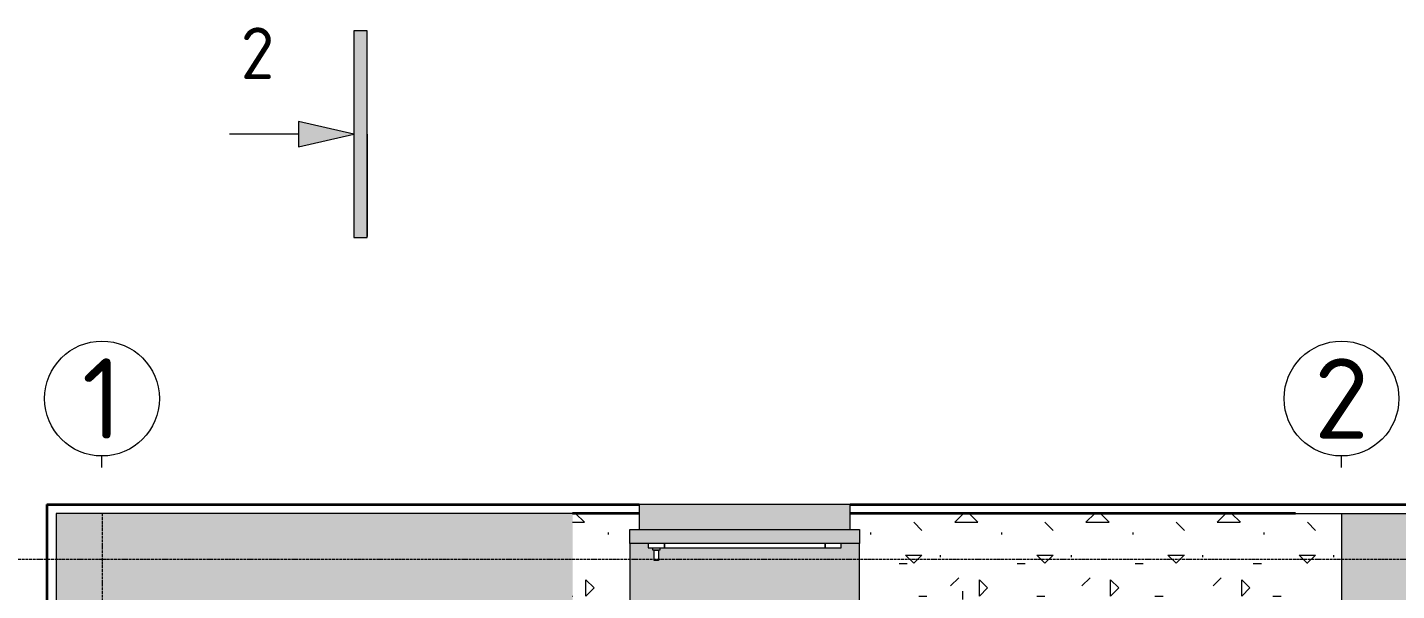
# Model space of a CAD drawing. Header units: millimetres. Extents: x -5016 to 63381, y -6019 to 88916.
# Drawn here: x -325 to 5640, y 86464 to 88916 of the extents above; entities that cross this region are included whole.
import ezdxf
from ezdxf.enums import TextEntityAlignment as Align

# ---------------------------------------------------------------- set-up
doc = ezdxf.new("R2010")
doc.units = ezdxf.units.MM
doc.linetypes.add('ОВ_ШП', pattern=[460, 300, -80, 0, -80])
doc.linetypes.add('Осевая 12-2-2', pattern=[16, 12, -2, 0, -2])
for name, color, linetype, lineweight in [('A-GENM', 9, 'Continuous', 13), ('A-GLAZ', 8, 'Continuous', 13), ('A-WALL', 8, 'Continuous', 13), ('A-WALL-PATT', 8, 'Continuous', 13), ('G-ANNO-SYMB', 8, 'Continuous', 13), ('S-GRID', 8, 'Continuous', 13), ('АР_подложка', 8, 'Continuous', 13), ('ОВ_размеры', 7, 'Continuous', 13)]:
    doc.layers.add(name, color=color, linetype=linetype, lineweight=lineweight)
doc.styles.add('GOST', font='isocpeur.ttf', dxfattribs={"width": 0.9})
doc.styles.add('GOST Common', font='GOST_Common.ttf', dxfattribs={"height": 300})
pattern_1 = [(0, (0, 0), (571.5, 571.5), [71.437, -500.062]), (90, (0, 0), (-571.5, 571.5), [71.437, -500.062]), (135, (71.44, 0), (-571.501, 0), [101.028, -707.195]), (0, (71.44, 321.47), (571.5, 571.5), [71.437, -500.062]), (45, (107.16, 285.75), (0, 571.501), [50.514, -757.709]), (135, (107.16, 285.75), (-571.501, 0), [50.514, -757.709]), (0, (285.75, 464.34), (571.5, 571.5), [101.028, -470.472]), (45, (285.75, 464.34), (0, 571.501), [71.437, -736.786]), (135, (386.78, 464.34), (-571.501, 0), [71.437, -736.786]), (90, (392.9, 142.9), (-571.5, 571.5), [71.437, -500.062]), (45, (392.9, 142.88), (0, 571.501), [50.514, -757.709]), (135, (428.62, 178.6), (-571.501, 0), [50.514, -757.709]), (0, (71.44, 142.9), (571.5, 571.5), [35.719, -478.631]), (0, (500.06, 285.75), (571.5, 571.5), [35.719, -478.631]), (90, (321.47, 357.2), (-571.5, 571.5), [35.719, -478.631]), (135, (392.9, 35.7), (-571.501, 0), [50.514, -757.709]), (135, (142.88, 428.62), (-571.501, 0), [50.514, -757.709]), (45, (267.9, 187.52), (0, 571.501), [50.514, -757.709]), (90, (196.45, 71.44), (-571.5, 571.5), [8.93, -562.57]), (90, (223.24, 312.54), (-571.5, 571.5), [8.93, -562.57]), (90, (491.13, 410.77), (-571.5, 571.5), [8.93, -562.57]), (90, (500.06, 107.16), (-571.5, 571.5), [8.93, -562.57])]

# ---------------------------------------------------------------- blocks, each defined once
blk = doc.blocks.new('INT 20 Окно Прямоугольник 1ст - INT 20 Окно Прямоугольник 1ст 800-500h-2859707-Планировочное решение')
at = {"layer": 'A-GLAZ'}
blk.add_hatch(color=256, dxfattribs=at).paths.add_polyline_path([(500, 70), (500, 130), (-500, 130), (-500, 70), (137.5, 70)])
for p, q in [((-500, 130), (500, 130)), ((-500, 70), (-500, 130)), ((500, 130), (500, 70)), ((500, 70), (-500, 70))]:
    blk.add_line(p, q, dxfattribs=at)
blk = doc.blocks.new('INT 20 Подоконник - Подоконник внутри-2828784-Планировочное решение')
at = {"layer": 'A-GLAZ'}
blk.add_hatch(color=256, dxfattribs=at).paths.add_polyline_path([(450, -290), (450, 0), (370, 0), (370, -20), (-420, -20), (-420, -30), (-425, -30), (-425, -75), (-445, -75), (-445, -30), (-450, -30), (-450, -20), (-470, -20), (-470, 0), (-550, 0), (-550, -290), (87.5, -290)])
for p, q in [((-550, 0), (-550, -280)), ((450, -280), (450, 0)), ((-550, -280), (-550, -290)), ((-550, -290), (450, -290)), ((450, -290), (450, -280))]:
    blk.add_line(p, q, dxfattribs=at)
blk = doc.blocks.new('INT 20 Створка - 05_ Правое поворотно-откидное-2844918-Планировочное решение')
at = {"layer": 'A-GENM'}
for p, q in [((-400, -60), (-400, -50)), ((-370, -50), (-370, -60)), ((-370, -60), (-400, -60)), ((-395, -105), (-395, -60)), ((-395, -60), (-375, -60)), ((-375, -105), (-395, -105)), ((-375, -60), (-375, -105))]:
    blk.add_line(p, q, dxfattribs=at)
at = {"layer": 'A-GLAZ'}
for p, q in [((-420, -30), (-420, -50)), ((-420, -50), (-350, -50)), ((-350, -50), (-350, -30)), ((-350, -30), (-350, -50)), ((-350, -50), (350, -50)), ((350, -30), (350, -50)), ((350, -50), (350, -30)), ((350, -50), (420, -50)), ((420, -50), (420, -30))]:
    blk.add_line(p, q, dxfattribs=at)
blk = doc.blocks.new('INT 20 Подоконник - Подоконник снаружи-2855549-Планировочное решение')
at = {"layer": 'A-GLAZ'}
blk.add_hatch(color=256, dxfattribs=at).paths.add_polyline_path([(-510, 0), (410, 0), (410, 110), (-510, 110), (-510, 100)])
for p, q in [((410, 110), (-510, 110)), ((-510, 110), (-510, 100)), ((-510, 100), (-510, 0)), ((410, 100), (410, 110)), ((410, 0), (410, 100))]:
    blk.add_line(p, q, dxfattribs=at)
blk = doc.blocks.new('Разрез - Снизу-1538601-Планировочное решение')
at = {"layer": 'G-ANNO-SYMB', "linetype": 'Continuous'}
for points in [[(-6, 0), (6, 0), (6, -0.784), (-6, -0.784)], [(-0.743, -4), (0, -0.784), (0.743, -4)]]:
    blk.add_hatch(color=256, dxfattribs=at).paths.add_polyline_path(points)
for p, q in [((-6, 0), (-6, -0.784)), ((6, 0), (-6, 0)), ((-6, -0.784), (6, -0.784)), ((0, -0.784), (-0.743, -4)), ((0.743, -4), (0, -0.784)), ((6, -0.784), (6, 0)), ((-0.743, -4), (0.743, -4)), ((0, -4), (0, -8))]:
    blk.add_line(p, q, dxfattribs=at)
blk = doc.blocks.new('АР_bath')
at = {"layer": 'A-WALL-PATT', "lineweight": 9}
h = blk.add_hatch(dxfattribs=at)
h.set_pattern_fill('FP_1', color=256, style=0, pattern_type=2)
h.set_pattern_definition(pattern_1)
h.paths.add_polyline_path([(14393, 11072.6), (17868.2, 11072.6), (17868.2, 11472.6), (12868.2, 11472.6), (12868.2, 11072.6), (14315, 11072.6)])
h.paths.add_polyline_path([(12668.2, 11072.6), (12668.2, 11472.6), (7568.2, 11472.6), (7568.2, 11072.6), (12598, 11072.6)])
h.paths.add_polyline_path([(4218.2, 11072.6), (4218.2, 11472.6), (1968.2, 11472.6), (1968.2, 11072.6), (4068.2, 11072.6)])
h = blk.add_hatch(dxfattribs=at)
h.set_pattern_fill('FP_3', color=256, style=0, pattern_type=2)
h.set_pattern_definition([(0, (0, 0), (571.5, 571.5), [71.437, -500.062]), (90, (0, 0), (-571.5, 571.5), [71.437, -500.062]), (135, (71.44, 0), (-571.501, 0), [101.028, -707.195]), (0, (71.44, 321.47), (571.5, 571.5), [71.437, -500.062]), (45, (107.16, 285.75), (0, 571.501), [50.514, -757.71]), (135, (107.16, 285.75), (-571.501, 0), [50.514, -757.71]), (0, (285.75, 464.34), (571.5, 571.5), [101.028, -470.472]), (45, (285.75, 464.34), (0, 571.501), [71.438, -736.786]), (135, (386.78, 464.34), (-571.501, 0), [71.437, -736.786]), (90, (392.9, 142.9), (-571.5, 571.5), [71.437, -500.062]), (45, (392.9, 142.88), (0, 571.501), [50.514, -757.71]), (135, (428.62, 178.6), (-571.501, 0), [50.514, -757.71]), (0, (71.44, 142.9), (571.5, 571.5), [35.72, -478.63]), (0, (500.06, 285.75), (571.5, 571.5), [35.72, -478.63]), (90, (321.47, 357.2), (-571.5, 571.5), [35.72, -478.63]), (135, (392.9, 35.7), (-571.501, 0), [50.514, -757.71]), (135, (142.88, 428.62), (-571.501, 0), [50.514, -757.71]), (45, (267.9, 187.52), (0, 571.501), [50.514, -757.71]), (90, (196.45, 71.44), (-571.5, 571.5), [8.93, -562.57]), (90, (223.24, 312.54), (-571.5, 571.5), [8.93, -562.57]), (90, (491.13, 410.77), (-571.5, 571.5), [8.93, -562.57]), (90, (500.06, 107.16), (-571.5, 571.5), [8.93, -562.57])])
h.paths.add_polyline_path([(7368.2, 11072.6), (7368.2, 11472.6), (5428.2, 11472.6), (5428.2, 11402.6), (5468.2, 11402.6), (5468.2, 11072.6), (6354.5, 11072.6)])
h.paths.add_polyline_path([(4218.2, 11072.6), (4468.2, 11072.6), (4468.2, 11402.6), (4508.2, 11402.6), (4508.2, 11472.6), (4218.2, 11472.6), (4218.2, 11342.6)])
h = blk.add_hatch(dxfattribs=at)
h.set_pattern_fill('FP_1', color=256, style=0, pattern_type=2)
h.set_pattern_definition(pattern_1)
h.paths.add_polyline_path([(7568.2, 6472.6), (7568.2, 7122.6), (7368.2, 7122.6), (7368.2, 6472.6)])
h.paths.add_polyline_path([(7368.2, 8022.6), (7568.2, 8022.6), (7568.2, 11472.6), (7368.2, 11472.6), (7368.2, 8126.9)])
at = {"layer": 'A-WALL', "lineweight": 35}
for p, q in [((1928.2, 11512.6), (1928.2, 8032.6)), ((1928.2, 11512.6), (4508.2, 11512.6)), ((4508.2, 11472.6), (4218.2, 11472.6)), ((5428.2, 11512.6), (18308.2, 11512.6)), ((7368.2, 11472.6), (5428.2, 11472.6))]:
    blk.add_line(p, q, dxfattribs=at)
at = {"layer": 'A-WALL'}
for p, q in [((4218.2, 11472.6), (1968.2, 11472.6)), ((1968.2, 11472.6), (1968.2, 8072.6)), ((7368.2, 11472.6), (18268.2, 11472.6)), ((7568.2, 11472.6), (7568.2, 11072.6))]:
    blk.add_line(p, q, dxfattribs=at)
at = {"layer": 'G-ANNO-SYMB', "linetype": 'Continuous'}
blk.add_line((3324, 13123.8), (3324, 12678), dxfattribs=at)
at = {"layer": 'S-GRID', "linetype": 'Осевая 12-2-2'}
for p, q in [((2168.2, 11472.6), (2168.2, 1288.7)), ((7568.2, 11472.6), (7568.2, 1288.7)), ((18268.2, 11272.6), (-101.7, 11272.6))]:
    blk.add_line(p, q, dxfattribs=at)
at = {"layer": 'A-GENM'}
blk.add_blockref('INT 20 Створка - 05_ Правое поворотно-откидное-2844918-Планировочное решение', (4968.2, 11372.6), dxfattribs=at)
at = {"layer": 'A-GLAZ'}
for name, p in [('INT 20 Подоконник - Подоконник снаружи-2855549-Планировочное решение', (5018.2, 11402.6)), ('INT 20 Окно Прямоугольник 1ст - INT 20 Окно Прямоугольник 1ст 800-500h-2859707-Планировочное решение', (4968.2, 11272.6)), ('INT 20 Подоконник - Подоконник внутри-2828784-Планировочное решение', (5018.2, 11342.6))]:
    blk.add_blockref(name, p, dxfattribs=at)
at = {"layer": 'G-ANNO-SYMB', "linetype": 'Continuous', "xscale": 74.99999999999996, "yscale": 74.99999999999996, "zscale": 74.99999999999996, "rotation": 269.9999999999995}
blk.add_blockref('Разрез - Снизу-1538601-Планировочное решение', (3324, 13123.8), dxfattribs=at)
at = {"layer": 'G-ANNO-SYMB', "linetype": 'Continuous', "insert": (2772.4, 13588.6), "char_height": 225, "width": 192.405, "attachment_point": 1, "style": 'GOST Common', "bg_fill": 3, "box_fill_scale": 0, "bg_fill_color": 256, "bg_fill_true_color": 256, "bg_fill_transparency": 256}
blk.add_mtext('\\fGOST Common|b0|i0|c204|p34|;2', dxfattribs=at)

msp = doc.modelspace()

# ---------------------------------------------------------------- block references
at = {"layer": 'АР_подложка'}
msp.add_blockref('АР_bath', (-2168, 75327), dxfattribs=at)

# ---------------------------------------------------------------- next in the draw order: linework, layer by layer
at = {"layer": 'ОВ_размеры', "linetype": 'ОВ_ШП'}
for points in [[(0, 87000), (0, 87050)], [(5400, 87000), (5400, 87050)]]:
    msp.add_lwpolyline(points, dxfattribs=at)
at = {"layer": 'ОВ_размеры'}
for centre in [(0, 87300), (5400, 87300)]:
    msp.add_circle(centre, 250, dxfattribs=at)

# ---------------------------------------------------------------- next in the draw order: texts
at = {"layer": 'ОВ_размеры', "style": 'GOST'}
for s, p in [('1', (0, 87300)), ('2', (5400, 87300))]:
    msp.add_text(s, height=350, dxfattribs=at).set_placement(p, align=Align.MIDDLE_CENTER)

doc.saveas('drawing.dxf')
